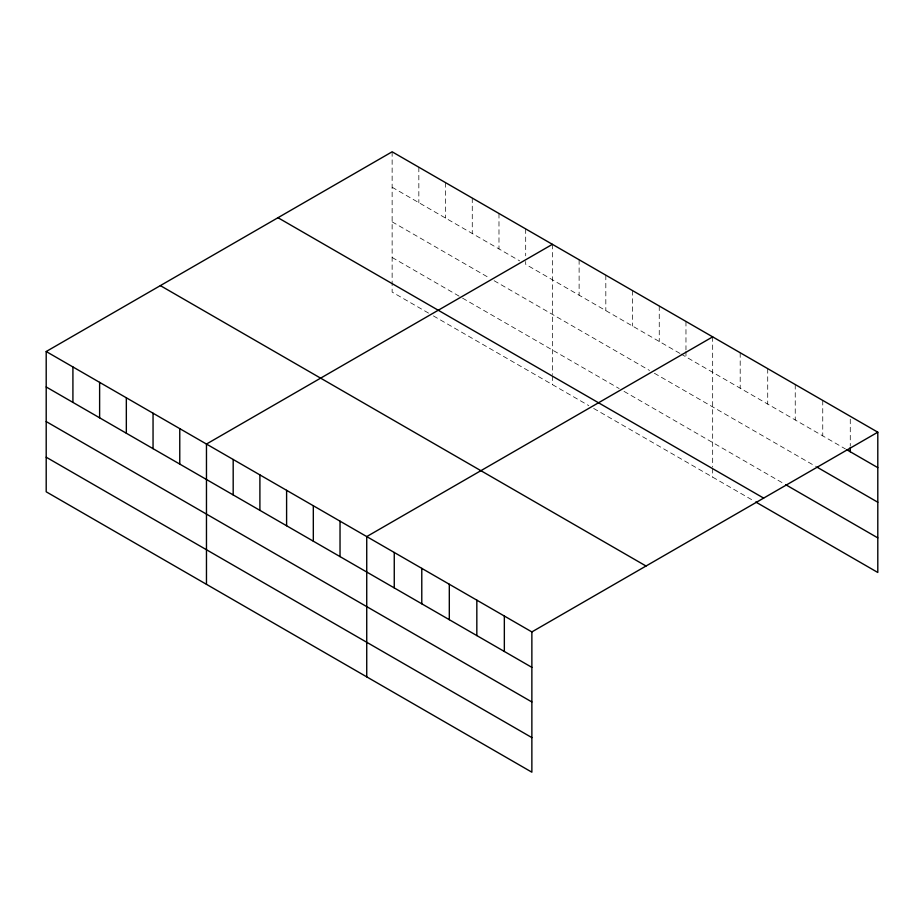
<?xml version="1.0" encoding="UTF-8"?>
<svg xmlns="http://www.w3.org/2000/svg" width="924" height="924" viewBox="0 0 924 924"><rect width="100%" height="100%" fill="white"/><g stroke="black" fill="none" stroke-linecap="round" stroke-linejoin="round"><path stroke-width="0.69" stroke-dasharray="4.62 3.46" d="M392.134 187.249L519.623 260.845M679.891 353.384L525.687 264.356L525.687 261.515M681.104 354.077L845.495 448.995M392.134 221.841L489.27 277.916M494.121 280.723L649.537 370.455M654.388 373.25L815.58 466.32M392.134 257.484L461.342 297.436M462.554 298.14L619.184 388.565M624.035 391.372L784.464 483.991M428.551 313.109L392.134 292.076L392.134 151.802M433.414 315.916L588.831 405.636M593.682 408.443L754.55 501.316M850.276 419.149L850.276 446.084M822.753 400.427L822.753 435.862M795.241 384.534L795.241 419.981M767.717 368.641L767.717 404.088M740.193 352.76L740.193 388.196M712.67 336.867L712.67 467.047M712.67 468.491L712.67 477.142M685.966 321.448L685.966 349.803M685.966 351.212L685.966 356.883M659.251 306.017L659.251 341.464M632.536 290.598L632.536 326.045M605.821 275.179L605.821 310.626M579.117 259.76L579.117 295.195M552.402 244.34L552.402 374.52M552.402 375.964L552.402 384.603M525.687 228.909L525.687 255.844M498.983 213.49L498.983 248.937M472.268 198.071L472.268 233.506M445.553 182.652L445.553 218.087M418.838 167.221L418.838 202.668"/><path stroke-width="1.39" d="M46.2 351.524L531.866 631.924L531.866 772.198L46.2 491.799L46.2 351.524L392.134 151.802L877.8 432.201L877.8 572.476L755.751 502.009M552.402 244.34L206.468 444.051L206.468 584.326M712.67 336.867L366.736 536.59L366.736 676.865M531.866 631.924L877.8 432.201M846.684 449.676L877.8 467.648M816.77 467.001L877.8 502.24M785.666 484.684L877.8 537.884M277.974 217.706L763.64 498.105M160.36 285.62L646.026 566.019M46.2 386.971L531.866 667.359M46.2 421.563L531.866 701.963M46.2 457.207L531.866 737.606M850.276 447.505L850.276 451.755M504.342 616.031L504.342 651.478M476.83 600.15L476.83 635.585M449.307 584.257L449.307 619.692M421.783 568.364L421.783 603.811M394.259 552.483L394.259 587.918M340.032 521.171L340.032 556.606M313.317 505.74L313.317 541.187M286.602 490.321L286.602 525.768M259.898 474.901L259.898 510.337M233.183 459.482L233.183 494.918M179.764 428.632L179.764 464.079M153.049 413.213L153.049 448.66M126.334 397.794L126.334 433.229M99.619 382.374L99.619 417.81M72.915 366.943L72.915 402.39"/></g></svg>
